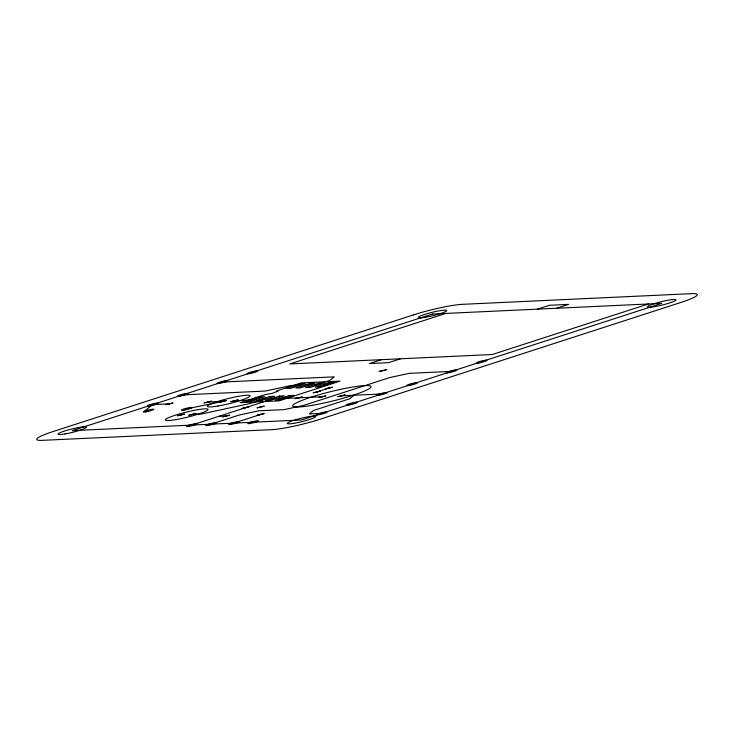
<?xml version="1.0" encoding="UTF-8"?>
<svg xmlns="http://www.w3.org/2000/svg" width="734" height="734" viewBox="0 0 734 734"><rect width="100%" height="100%" fill="white"/><g stroke="black" fill="none" stroke-linecap="round" stroke-linejoin="round"><path stroke-width="1.1" d="M354.036 395.25L349.668 398.782L313.647 410.434L309.289 413.967L321.868 413.38M445.832 313.418L289.747 363.945L492.275 354.513L648.361 303.986M381.46 359.669L369.45 363.559L388.561 362.669L400.562 358.779M537.545 309.142L549.555 305.261L568.657 304.371L556.647 308.252M262.497 399.507L250.487 403.397L201.364 414.004L192.446 414.416M191.849 425.069L272.204 399.057M317.95 384.249L329.924 380.377L334.282 376.845L222.347 382.056M210.952 424.179L239.128 415.059L258.772 410.82L284.086 409.636L303.729 405.397L389.626 377.597L409.269 373.349L451.621 371.376M316.785 391.993L328.795 388.103M233.88 423.114L260.671 414.444M298.536 385.157L290.893 385.506L265.148 391.066L182.638 394.91M169.508 403.838L152.617 404.627L144.983 410.801L148.497 410.636M207.722 402.058L223.008 401.351L186.711 408.866M234.467 400.819L252.79 399.966M281.911 398.608L322.345 396.727M341.457 395.837L381.9 393.947M218.631 416.398L226.274 416.04M149.066 405.452L156.177 403.764L149.149 405.379M165.957 404.673L173.068 402.975L165.985 404.636M177.435 415.783L184.546 414.086L177.463 415.747M188.904 415.251L196.006 413.554L188.904 415.251M204.171 402.893L211.282 401.195L204.171 402.893M219.457 402.177L226.567 400.48L219.457 402.177M222.723 416.875L229.834 415.178L222.751 416.839M230.926 401.645L238.027 399.947L230.926 401.645M241.871 408.563L248.973 406.865L241.899 408.517M249.239 400.792L256.349 399.094L249.239 400.792M258.946 400.342L266.057 398.645L258.946 400.342M257.157 407.847L264.258 406.15L257.184 407.81M257.12 415.27L264.222 413.572L257.148 415.233M268.653 399.892L275.764 398.195L268.653 399.892M278.36 399.434L285.462 397.736L278.36 399.434M294.985 385.983L302.096 384.286L294.985 385.983M295.233 398.654L302.335 396.956L295.261 398.617M304.693 385.534L311.803 383.836L304.693 385.534M314.4 385.084L321.501 383.387L314.4 385.084M313.244 392.818L320.345 391.121L313.271 392.782M318.804 397.553L325.905 395.855L318.877 397.47M324.107 384.625L331.208 382.928L324.107 384.625M325.245 388.937L332.355 387.24L325.272 388.901M337.906 396.663L345.017 394.965L337.906 396.663M379.276 371.441L386.378 369.752L379.276 371.441M277.782 391.259L272.075 393.36L264.671 394.745L240.22 402.663L279.048 400.856L340.035 381.111L301.215 382.919L276.755 390.837L277.782 391.259M413.352 314.932L53.16 431.528A36.636 4.34 -13.9 0 0 42.251 440.354L271.525 429.674A36.636 4.34 -13.9 0 0 320.648 419.068L680.84 302.472A36.636 4.34 -13.9 0 0 691.749 293.646L462.475 304.326A36.636 4.34 -13.9 0 0 413.352 314.932M432.454 314.042L72.262 430.638L301.546 419.958L661.738 303.362L432.454 314.042M260.047 396.956L246.239 401.425L251 401.204L264.809 396.727L260.047 396.956M300.325 383.91L286.223 388.479L290.985 388.258L305.087 383.689L300.325 383.91M269.754 396.498L255.946 400.975L260.708 400.746L274.516 396.277L269.754 396.498M310.032 383.46L295.93 388.029L300.692 387.8L314.794 383.24L310.032 383.46M279.461 396.048L265.653 400.516L270.415 400.296L284.223 395.828L279.461 396.048M319.74 383.01L305.638 387.57L310.399 387.35L324.501 382.79L319.74 383.01M289.168 395.598L275.351 400.067L280.113 399.846L293.93 395.378L289.168 395.598M329.447 382.561L315.345 387.121L320.107 386.901L334.209 382.341L329.447 382.561M312.189 405.333A40.306 4.771 -13.9 0 0 371.037 386.754A40.306 4.771 -13.9 0 0 312.482 396.745A40.306 4.771 -13.9 0 0 312.189 405.333M217.98 406.021A21.983 2.606 -13.9 0 0 250.083 395.892A21.983 2.606 -13.9 0 0 218.145 401.333A21.983 2.606 -13.9 0 0 217.98 406.021M294.371 423.252A14.652 1.734 -13.9 0 0 315.776 416.499A14.652 1.734 -13.9 0 0 294.481 420.132A14.652 1.734 -13.9 0 0 294.371 423.252M654.563 306.656A14.652 1.734 -13.9 0 0 675.968 299.903A14.652 1.734 -13.9 0 0 654.673 303.537A14.652 1.734 -13.9 0 0 654.563 306.656M425.289 317.327A14.652 1.734 -13.9 0 0 446.694 310.574A14.652 1.734 -13.9 0 0 425.399 314.207A14.652 1.734 -13.9 0 0 425.289 317.327M65.097 433.932A14.652 1.734 -13.9 0 0 86.493 427.179A14.652 1.734 -13.9 0 0 65.198 430.812A14.652 1.734 -13.9 0 0 65.097 433.932M379.212 395.186A5.496 0.651 -13.9 0 0 387.231 392.653A5.496 0.651 -13.9 0 0 379.249 394.011A5.496 0.651 -13.9 0 0 379.212 395.186M149.929 405.856A5.496 0.651 -13.9 0 0 157.957 403.324A5.496 0.651 -13.9 0 0 149.965 404.691A5.496 0.651 -13.9 0 0 149.929 405.856M189.161 426.307A5.496 0.651 -13.9 0 0 197.189 423.775A5.496 0.651 -13.9 0 0 189.198 425.133A5.496 0.651 -13.9 0 0 189.161 426.307M219.659 383.286A5.496 0.651 -13.9 0 0 227.678 380.753A5.496 0.651 -13.9 0 0 219.695 382.12A5.496 0.651 -13.9 0 0 219.659 383.286M175.958 419.619A21.983 2.606 -13.9 0 0 208.061 409.489A21.983 2.606 -13.9 0 0 176.123 414.939A21.983 2.606 -13.9 0 0 175.958 419.619M184.023 410.095A5.496 0.651 -13.9 0 0 192.051 407.563A5.496 0.651 -13.9 0 0 184.06 408.93A5.496 0.651 -13.9 0 0 184.023 410.095M145.809 411.875A5.496 0.651 -13.9 0 0 153.837 409.343A5.496 0.651 -13.9 0 0 145.846 410.701A5.496 0.651 -13.9 0 0 145.809 411.875M409.223 385.469A5.496 0.651 -13.9 0 0 417.251 382.937A5.496 0.651 -13.9 0 0 409.26 384.295A5.496 0.651 -13.9 0 0 409.223 385.469M208.263 425.417A5.496 0.651 -13.9 0 0 216.291 422.885A5.496 0.651 -13.9 0 0 208.309 424.243A5.496 0.651 -13.9 0 0 208.263 425.417M250.303 423.454A5.496 0.651 -13.9 0 0 258.322 420.921A5.496 0.651 -13.9 0 0 250.34 422.289A5.496 0.651 -13.9 0 0 250.303 423.454M231.192 424.344A5.496 0.651 -13.9 0 0 239.22 421.811A5.496 0.651 -13.9 0 0 231.238 423.179A5.496 0.651 -13.9 0 0 231.192 424.344M249.643 373.578A5.496 0.651 -13.9 0 0 257.671 371.046A5.496 0.651 -13.9 0 0 249.679 372.413A5.496 0.651 -13.9 0 0 249.643 373.578M179.949 396.14A5.496 0.651 -13.9 0 0 187.968 393.608A5.496 0.651 -13.9 0 0 179.986 394.975A5.496 0.651 -13.9 0 0 179.949 396.14M448.933 372.615A5.496 0.651 -13.9 0 0 456.961 370.083A5.496 0.651 -13.9 0 0 448.979 371.441A5.496 0.651 -13.9 0 0 448.933 372.615M478.953 362.899A5.496 0.651 -13.9 0 0 486.972 360.366A5.496 0.651 -13.9 0 0 478.99 361.724A5.496 0.651 -13.9 0 0 478.953 362.899M349.191 404.902A5.496 0.651 -13.9 0 0 357.219 402.37A5.496 0.651 -13.9 0 0 349.228 403.728A5.496 0.651 -13.9 0 0 349.191 404.902M319.18 414.618A5.496 0.651 -13.9 0 0 327.199 412.086A5.496 0.651 -13.9 0 0 319.217 413.444A5.496 0.651 -13.9 0 0 319.18 414.618"/></g></svg>
